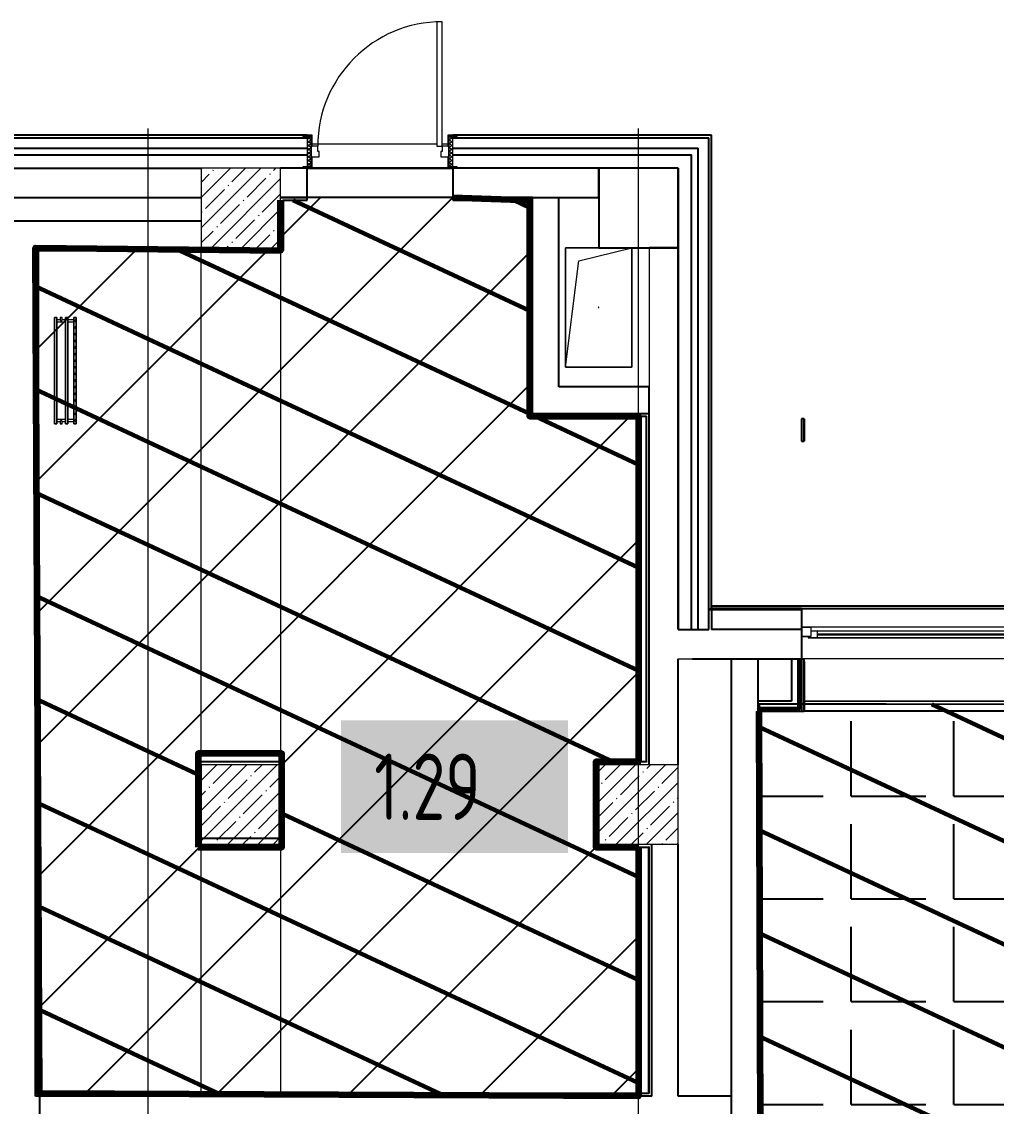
# Model space of a CAD drawing. Header units: millimetres. Extents: x -164500 to 426394, y -23753 to 102118.
# Drawn here: x 28721 to 36075, y 19887 to 28069 of the extents above; entities that cross this region are included whole.
import ezdxf

# ---------------------------------------------------------------- set-up
doc = ezdxf.new("R2010")
doc.units = ezdxf.units.MM
for name, color, linetype, lineweight in [('0) шлифовка', 5, 'Continuous', 60), ('384 ПК-3', 30, 'Continuous', 120), ('394 ПК-5 плинтус H100', 2, 'Continuous', 120), ('A-DOOR-2', 7, 'Continuous', 5), ('A-DOOR-FRAM-2', 7, 'Continuous', 5), ('A-FLOR', 7, 'Continuous', 9), ('A-GENM', 7, 'Continuous', 9), ('A-GLAZ', 7, 'Continuous', 9), ('A-GLAZ-1', 7, 'Continuous', 5), ('A-WALL', 7, 'Continuous', 5), ('S-COLS-1', 7, 'Continuous', 5), ('Оси', 7, 'Continuous', 9)]:
    doc.layers.add(name, color=color, linetype=linetype, lineweight=lineweight)
for name, color, linetype in [('1.1.1) Плитка КР1 Остаток', 52, 'Continuous'), ('2) защита вин плитк', 6, 'Continuous'), ('3.2.2) Нал-ой пол 4 вып', 3, 'Continuous')]:
    doc.layers.add(name, color=color, linetype=linetype)
for name, color, linetype, lineweight, true_color in [('A-DOOR-1', 7, 'Continuous', 5, 0xc0c0c0), ('A-DOOR-FRAM-1', 7, 'Continuous', 5, 0xc0c0c0), ('M-EQPM-1', 7, 'Continuous', 9, 0xb2b2b2)]:
    doc.layers.add(name, color=color, linetype=linetype, lineweight=lineweight, true_color=true_color)
doc.styles.add('СПДС', font='ГОСТ тип А.ttf', dxfattribs={"width": 0.9})
pattern_1 = [(155, (205553.1, 26879), (-297.8825, -638.811), [])]
pattern_2 = [(45, (205553.1, 26879), (-498.4042, 498.4042), [])]

# ---------------------------------------------------------------- blocks, each defined once
blk = doc.blocks.new('BSC_Колонна _Прямоугольная - 600х600-V54-Объем проектирования 1 этажа')
at = {"layer": 'S-COLS-1'}
h = blk.add_hatch(dxfattribs=at)
h.set_pattern_fill('FP_80', color=256, style=0, pattern_type=2)
h.set_pattern_definition([(45, (-30310, -26800), (-114.04925, 114.04925), []), (45, (-30195.95, -26800), (-114.04925, 114.04925), [201.613, -40.323, 6.706, -33.617])])
h.paths.add_polyline_path([(-300, -300), (300, -300), (300, 300), (-300, 300), (-300, -100)])
for p, q in [((300, 300), (-300, 300)), ((-300, 300), (-300, -300)), ((300, -300), (300, 300)), ((-300, -300), (300, -300))]:
    blk.add_line(p, q, dxfattribs=at)
blk = doc.blocks.new('120_Окно_СКБ_2Ст - 120_Окно_СКБ_2Ст 3100х2500 _мал_створка слева_-V95-Объем проектирования 1 этажа')
at = {"layer": 'A-GLAZ'}
for p, q in [((-1550, -127), (-1550, -57)), ((-1550, -57), (-1480, -57)), ((-1480, -57), (-1480, -127)), ((650, -127), (650, -57)), ((650, -57), (720, -57)), ((720, -57), (720, -127)), ((1480, -127), (1480, -57)), ((1480, -57), (1550, -57)), ((1550, -57), (1550, -127)), ((-1480, -127), (-1550, -127)), ((-1480, -127), (-1500, -127)), ((-1500, -127), (-1500, -137)), ((-1500, -137), (670, -137)), ((670, -137), (-1500, -137)), ((650, -87), (-1480, -87)), ((-1480, -87), (-1480, -127)), ((-1430, -137), (-1430, -87)), ((600, -137), (600, -87)), ((650, -127), (650, -87)), ((720, -127), (650, -127)), ((670, -127), (650, -127)), ((670, -137), (670, -127)), ((720, -127), (700, -127)), ((700, -127), (700, -137)), ((700, -137), (1500, -137)), ((1500, -137), (700, -137)), ((1480, -87), (720, -87)), ((720, -87), (720, -127)), ((770, -137), (770, -87)), ((1430, -137), (1430, -87)), ((1480, -127), (1480, -87)), ((1550, -127), (1480, -127)), ((1500, -127), (1480, -127)), ((1500, -137), (1500, -127))]:
    blk.add_line(p, q, dxfattribs=at)
at = {"layer": 'A-GLAZ-1'}
for p, q in [((1550, -57), (-1550, -57)), ((-1550, -127), (-1500, -127)), ((-1430, -107), (600, -107)), ((600, -117), (-1430, -117)), ((670, -127), (700, -127)), ((770, -107), (1430, -107)), ((1430, -117), (770, -117)), ((1500, -127), (1550, -127))]:
    blk.add_line(p, q, dxfattribs=at)
blk = doc.blocks.new('110_Дверь_СКБ_1Ст_Наружная - ДН-2д_л__ Дверь из подвала ЛК _900 мм в свету_ 3300 фрамуга метал-22954314-Объем проектирования 1 этажа')
at = {"layer": 'A-DOOR-2'}
h = blk.add_hatch(dxfattribs=at)
h.set_pattern_fill('FP_123', color=256, style=0, pattern_type=2)
h.set_pattern_definition([(135, (1756.41, 179.685), (-14.14214, -14.14214), []), (225, (1756.41, 179.685), (14.14214, -14.14214), [])])
h.paths.add_polyline_path([(569.5, -125), (569.5, 105), (539.5, 105), (539.5, -125), (542.3, -125)])
at = {"layer": 'A-DOOR-FRAM-2'}
h = blk.add_hatch(dxfattribs=at)
h.set_pattern_fill('FP_124', color=256, style=0, pattern_type=2)
h.set_pattern_definition([(45, (-366.384, 179.685), (-14.1421, 14.1421), []), (135, (-366.384, 179.685), (-14.1421, -14.1421), [])])
h.paths.add_polyline_path([(-500.5, -125), (-500.5, 105), (-530.5, 105), (-530.5, -125)])
at = {"layer": 'A-DOOR-1'}
for p, q in [((489.5, 970), (449.5, 970)), ((449.5, 970), (449.5, 30)), ((489.5, 30), (489.5, 970)), ((-492.5, 113), (-562.5, 113)), ((-562.5, 113), (-562.5, 105)), ((-562.5, 105), (-500.5, 105)), ((-500.5, 105), (-500.5, 30)), ((-492.5, 30), (-492.5, 113)), ((601.5, 113), (531.5, 113)), ((531.5, 113), (531.5, 30)), ((539.5, 30), (539.5, 105)), ((539.5, 105), (601.5, 105)), ((601.5, 105), (601.5, 113)), ((-500.5, 30), (-492.5, 30)), ((449.5, 30), (489.5, 30)), ((531.5, 30), (539.5, 30)), ((-492.5, -50), (-500.5, -50)), ((-500.5, -50), (-500.5, -125)), ((-492.5, -133), (-492.5, -50)), ((539.5, -50), (531.5, -50)), ((531.5, -50), (531.5, -133)), ((539.5, -125), (539.5, -50)), ((-562.5, -125), (-562.5, -133)), ((-500.5, -125), (-562.5, -125)), ((-562.5, -133), (-492.5, -133)), ((531.5, -133), (601.5, -133)), ((601.5, -125), (539.5, -125)), ((601.5, -133), (601.5, -125))]:
    blk.add_line(p, q, dxfattribs=at)
blk.add_arc((489.5, 30), 940, 90, 180, dxfattribs=at)
at = {"layer": 'A-DOOR-FRAM-1'}
for p, q in [((-500.5, 105), (-530.5, 105)), ((-530.5, 105), (-530.5, -125)), ((-500.5, -125), (-500.5, 105)), ((569.5, 105), (539.5, 105)), ((539.5, 105), (539.5, -125)), ((569.5, -125), (569.5, 105)), ((-450.5, 30), (-500.5, 30)), ((-500.5, 30), (-500.5, -50)), ((-450.5, -10), (-450.5, 30)), ((489.5, 30), (489.5, -10)), ((539.5, 30), (489.5, 30)), ((539.5, -50), (539.5, 30)), ((-500.5, -50), (-440.5, -50)), ((-440.5, -10), (-450.5, -10)), ((-440.5, -50), (-440.5, -10)), ((489.5, -10), (479.5, -10)), ((479.5, -10), (479.5, -50)), ((479.5, -50), (539.5, -50)), ((-530.5, -125), (-500.5, -125)), ((539.5, -125), (569.5, -125))]:
    blk.add_line(p, q, dxfattribs=at)
blk = doc.blocks.new('BSC_Колонна _Прямоугольная - 600х600-V105-Объем проектирования 1 этажа')
at = {"layer": 'S-COLS-1'}
h = blk.add_hatch(dxfattribs=at)
h.set_pattern_fill('FP_125', color=256, style=0, pattern_type=2)
h.set_pattern_definition([(45, (-33310, -22300), (-114.04925, 114.04925), []), (45, (-33195.95, -22300), (-114.04925, 114.04925), [201.613, -40.323, 6.706, -33.617])])
h.paths.add_polyline_path([(300, -300), (300, 300), (-300, 300), (-300, -300), (100, -300)])
for p, q in [((300, 300), (-300, 300)), ((-300, 300), (-300, -300)), ((300, -300), (300, 300)), ((-300, -300), (300, -300))]:
    blk.add_line(p, q, dxfattribs=at)
blk = doc.blocks.new('GM_Отверстие прямоугольное _в плите_ - Отверстие-21772498-Объем проектирования 1 этажа')
at = {"layer": 'A-GENM'}
for p, q in [((-250, -450), (-250, 450)), ((-250, 450), (0.5, 450)), ((0.5, 450), (-250, 450)), ((-250, 450), (-250, -450)), ((-150, 350), (250, 450)), ((250, 450), (250, -450)), ((250, -450), (250, 450)), ((-250, -450), (-150, 350)), ((250, -450), (-250, -450)), ((-250, -450), (250, -450))]:
    blk.add_line(p, q, dxfattribs=at)
for start, end in [(360, 180), (180, 360)]:
    blk.add_arc((0, 0), 2.5, start, end, dxfattribs=at)
blk = doc.blocks.new('BSC_Колонна _Прямоугольная - 600х600-V188-Объем проектирования 1 этажа')
at = {"layer": 'S-COLS-1'}
h = blk.add_hatch(dxfattribs=at)
h.set_pattern_fill('FP_179', color=256, style=0, pattern_type=2)
h.set_pattern_definition([(45, (-30310, -22300), (-114.04925, 114.04925), []), (45, (-30195.95, -22300), (-114.04925, 114.04925), [201.613, -40.323, 6.706, -33.617])])
h.paths.add_polyline_path([(-300, -300), (300, -300), (300, 300), (-300, 300), (-300, -289.3)])
for p, q in [((300, 300), (-300, 300)), ((-300, 300), (-300, -300)), ((300, -300), (300, 300)), ((-300, -300), (300, -300))]:
    blk.add_line(p, q, dxfattribs=at)
blk = doc.blocks.new('radiator_prado_classic_z_tip_30_po exemplyaru - Classic Z Тип 30-500-30677908-Объем проектирования 1 этажа')
at = {"layer": 'M-EQPM-1'}
for p, q in [((0, 228), (0, 210)), ((800, 228), (0, 228)), ((0, 210), (0, 228)), ((0, 228), (10.5, 228)), ((0, 210), (800, 210)), ((17.8, 210), (0, 210)), ((800, 164), (0, 164)), ((0, 164), (0, 146)), ((0, 146), (0, 164)), ((0, 164), (17.8, 164)), ((12.5, 228), (37.5, 228)), ((37.5, 228), (12.5, 228)), ((12.5, 228), (37.5, 228)), ((12.5, 228), (17.5, 223)), ((12.5, 228), (17.5, 223)), ((32.5, 223), (17.5, 223)), ((17.5, 223), (32.5, 223)), ((17.5, 210), (17.5, 164)), ((17.5, 210), (17.5, 164)), ((17.8, 210), (17.5, 210)), ((17.5, 210), (17.8, 210)), ((17.8, 210), (17.5, 210)), ((17.5, 210), (32.5, 210)), ((17.8, 164), (17.5, 164)), ((17.5, 164), (17.8, 164)), ((17.8, 164), (17.5, 164)), ((17.5, 164), (32.5, 164)), ((32.2, 210), (17.8, 210)), ((17.8, 210), (32.2, 210)), ((32.2, 210), (17.8, 210)), ((32.2, 164), (17.8, 164)), ((17.8, 164), (32.2, 164)), ((32.2, 164), (17.8, 164)), ((32.5, 210), (32.2, 210)), ((32.2, 210), (32.5, 210)), ((32.5, 210), (32.2, 210)), ((767.8, 210), (32.2, 210)), ((32.5, 164), (32.2, 164)), ((32.2, 164), (32.5, 164)), ((32.5, 164), (32.2, 164)), ((32.2, 164), (767.8, 164)), ((32.5, 223), (37.5, 228)), ((37.5, 228), (32.5, 223)), ((32.5, 164), (32.5, 210)), ((32.5, 164), (32.5, 210)), ((37.5, 228), (62.5, 228)), ((62.5, 228), (87.5, 228)), ((87.5, 228), (62.5, 228)), ((62.5, 228), (87.5, 228)), ((62.5, 228), (67.5, 223)), ((62.5, 228), (67.5, 223)), ((82.5, 223), (67.5, 223)), ((67.5, 223), (82.5, 223)), ((82.5, 223), (87.5, 228)), ((87.5, 228), (82.5, 223)), ((87.5, 228), (112.5, 228)), ((112.5, 228), (137.5, 228)), ((137.5, 228), (112.5, 228)), ((112.5, 228), (137.5, 228)), ((112.5, 228), (117.5, 223)), ((112.5, 228), (117.5, 223)), ((132.5, 223), (117.5, 223)), ((117.5, 223), (132.5, 223)), ((132.5, 223), (137.5, 228)), ((137.5, 228), (132.5, 223)), ((137.5, 228), (162.5, 228)), ((162.5, 228), (187.5, 228)), ((187.5, 228), (162.5, 228)), ((162.5, 228), (187.5, 228)), ((162.5, 228), (167.5, 223)), ((162.5, 228), (167.5, 223)), ((182.5, 223), (167.5, 223)), ((167.5, 223), (182.5, 223)), ((182.5, 223), (187.5, 228)), ((187.5, 228), (182.5, 223)), ((187.5, 228), (212.5, 228)), ((212.5, 228), (237.5, 228)), ((237.5, 228), (212.5, 228)), ((212.5, 228), (237.5, 228)), ((212.5, 228), (217.5, 223)), ((212.5, 228), (217.5, 223)), ((232.5, 223), (217.5, 223)), ((217.5, 223), (232.5, 223)), ((232.5, 223), (237.5, 228)), ((237.5, 228), (232.5, 223)), ((237.5, 228), (262.5, 228)), ((262.5, 228), (287.5, 228)), ((287.5, 228), (262.5, 228)), ((262.5, 228), (287.5, 228)), ((262.5, 228), (267.5, 223)), ((262.5, 228), (267.5, 223)), ((282.5, 223), (267.5, 223)), ((267.5, 223), (282.5, 223)), ((282.5, 223), (287.5, 228)), ((287.5, 228), (282.5, 223)), ((287.5, 228), (312.5, 228)), ((312.5, 228), (337.5, 228)), ((337.5, 228), (312.5, 228)), ((312.5, 228), (337.5, 228)), ((312.5, 228), (317.5, 223)), ((312.5, 228), (317.5, 223)), ((332.5, 223), (317.5, 223)), ((317.5, 223), (332.5, 223)), ((332.5, 223), (337.5, 228)), ((337.5, 228), (332.5, 223)), ((337.5, 228), (362.5, 228)), ((362.5, 228), (387.5, 228)), ((387.5, 228), (362.5, 228)), ((362.5, 228), (387.5, 228)), ((362.5, 228), (367.5, 223)), ((362.5, 228), (367.5, 223)), ((382.5, 223), (367.5, 223)), ((367.5, 223), (382.5, 223)), ((382.5, 223), (387.5, 228)), ((387.5, 228), (382.5, 223)), ((387.5, 228), (412.5, 228)), ((412.5, 228), (437.5, 228)), ((437.5, 228), (412.5, 228)), ((412.5, 228), (437.5, 228)), ((412.5, 228), (417.5, 223)), ((412.5, 228), (417.5, 223)), ((432.5, 223), (417.5, 223)), ((417.5, 223), (432.5, 223)), ((432.5, 223), (437.5, 228)), ((437.5, 228), (432.5, 223)), ((437.5, 228), (462.5, 228)), ((462.5, 228), (487.5, 228)), ((487.5, 228), (462.5, 228)), ((462.5, 228), (487.5, 228)), ((462.5, 228), (467.5, 223)), ((462.5, 228), (467.5, 223)), ((482.5, 223), (467.5, 223)), ((467.5, 223), (482.5, 223)), ((482.5, 223), (487.5, 228)), ((487.5, 228), (482.5, 223)), ((487.5, 228), (512.5, 228)), ((512.5, 228), (537.5, 228)), ((537.5, 228), (512.5, 228)), ((512.5, 228), (537.5, 228)), ((512.5, 228), (517.5, 223)), ((512.5, 228), (517.5, 223)), ((532.5, 223), (517.5, 223)), ((517.5, 223), (532.5, 223)), ((532.5, 223), (537.5, 228)), ((537.5, 228), (532.5, 223)), ((537.5, 228), (562.5, 228)), ((562.5, 228), (587.5, 228)), ((587.5, 228), (562.5, 228)), ((562.5, 228), (587.5, 228)), ((562.5, 228), (567.5, 223)), ((562.5, 228), (567.5, 223)), ((582.5, 223), (567.5, 223)), ((567.5, 223), (582.5, 223)), ((582.5, 223), (587.5, 228)), ((587.5, 228), (582.5, 223)), ((587.5, 228), (612.5, 228)), ((612.5, 228), (637.5, 228)), ((637.5, 228), (612.5, 228)), ((612.5, 228), (637.5, 228)), ((612.5, 228), (617.5, 223)), ((612.5, 228), (617.5, 223)), ((632.5, 223), (617.5, 223)), ((617.5, 223), (632.5, 223)), ((632.5, 223), (637.5, 228)), ((637.5, 228), (632.5, 223)), ((637.5, 228), (662.5, 228)), ((662.5, 228), (687.5, 228)), ((687.5, 228), (662.5, 228)), ((662.5, 228), (687.5, 228)), ((662.5, 228), (667.5, 223)), ((662.5, 228), (667.5, 223)), ((682.5, 223), (667.5, 223)), ((667.5, 223), (682.5, 223)), ((682.5, 223), (687.5, 228)), ((687.5, 228), (682.5, 223)), ((687.5, 228), (712.5, 228)), ((712.5, 228), (737.5, 228)), ((737.5, 228), (712.5, 228)), ((712.5, 228), (737.5, 228)), ((712.5, 228), (717.5, 223)), ((712.5, 228), (717.5, 223)), ((732.5, 223), (717.5, 223)), ((717.5, 223), (732.5, 223)), ((732.5, 223), (737.5, 228)), ((737.5, 228), (732.5, 223)), ((737.5, 228), (762.5, 228)), ((762.5, 228), (787.5, 228)), ((787.5, 228), (762.5, 228)), ((762.5, 228), (787.5, 228)), ((762.5, 228), (767.5, 223)), ((762.5, 228), (767.5, 223)), ((782.5, 223), (767.5, 223)), ((767.5, 223), (782.5, 223)), ((767.5, 210), (767.5, 164)), ((767.5, 210), (767.5, 164)), ((767.8, 210), (767.5, 210)), ((767.5, 210), (782.5, 210)), ((767.8, 210), (767.5, 210)), ((767.5, 210), (767.8, 210)), ((767.8, 164), (767.5, 164)), ((767.5, 164), (782.5, 164)), ((767.8, 164), (767.5, 164)), ((767.5, 164), (767.8, 164)), ((782.2, 210), (767.8, 210)), ((773.1, 210), (767.8, 210)), ((767.8, 210), (782.2, 210)), ((782.2, 164), (767.8, 164)), ((782.2, 164), (767.8, 164)), ((767.8, 164), (782.2, 164)), ((776.9, 210), (773.1, 210)), ((782.2, 210), (776.9, 210)), ((782.5, 210), (782.2, 210)), ((782.5, 210), (782.2, 210)), ((782.2, 210), (782.5, 210)), ((800, 210), (782.2, 210)), ((782.5, 164), (782.2, 164)), ((782.5, 164), (782.2, 164)), ((782.2, 164), (782.5, 164)), ((782.2, 164), (800, 164)), ((782.5, 223), (787.5, 228)), ((787.5, 228), (782.5, 223)), ((782.5, 164), (782.5, 210)), ((782.5, 164), (782.5, 210)), ((787.5, 228), (800, 228)), ((800, 210), (800, 228)), ((800, 228), (800, 210)), ((800, 146), (800, 164)), ((800, 164), (800, 146)), ((0, 146), (800, 146)), ((18.5, 146), (0, 146)), ((17.5, 121.5), (0, 121.5)), ((17.5, 121.5), (0, 121.5)), ((0, 121.5), (0, 120.5)), ((0, 106.5), (0, 121.5)), ((0, 120.5), (0, 107.5)), ((0, 120.5), (0, 119.3)), ((0, 114), (0, 120.5)), ((0, 120.5), (0, 120.5)), ((0, 119.3), (0, 117.8)), ((0, 117.8), (0, 114)), ((0, 114), (0, 110.3)), ((0, 107.5), (0, 114)), ((0, 110.3), (0, 108.7)), ((0, 108.7), (0, 107.5)), ((0, 107.5), (0, 106.5)), ((0, 107.5), (0, 107.5)), ((0, 106.5), (17.5, 106.5)), ((0, 106.5), (17.5, 106.5)), ((800, 82), (0, 82)), ((0, 82), (0, 64)), ((0, 64), (0, 82)), ((0, 82), (18.5, 82)), ((17.5, 146), (17.5, 121.5)), ((17.5, 146), (17.5, 121.5)), ((17.5, 146), (18.5, 146)), ((18.5, 146), (17.5, 146)), ((17.5, 146), (18.5, 146)), ((32.5, 146), (17.5, 146)), ((17.5, 106.5), (17.5, 82)), ((17.5, 106.5), (17.5, 82)), ((18.5, 82), (17.5, 82)), ((17.5, 82), (18.5, 82)), ((18.5, 82), (17.5, 82)), ((17.5, 82), (32.5, 82)), ((18.5, 146), (32.2, 146)), ((32.2, 146), (18.5, 146)), ((18.5, 146), (32.2, 146)), ((23.1, 82), (18.5, 82)), ((18.5, 82), (32.2, 82)), ((32.2, 82), (18.5, 82)), ((26.9, 82), (23.1, 82)), ((32.2, 82), (26.9, 82)), ((32.2, 146), (32.5, 146)), ((32.5, 146), (32.2, 146)), ((32.2, 146), (32.5, 146)), ((767.8, 146), (32.2, 146)), ((32.5, 82), (32.2, 82)), ((32.2, 82), (32.5, 82)), ((32.5, 82), (32.2, 82)), ((32.2, 82), (767.8, 82)), ((32.5, 82), (32.5, 146)), ((32.5, 82), (32.5, 146)), ((767.5, 146), (767.5, 82)), ((767.5, 146), (767.5, 82)), ((767.5, 146), (767.8, 146)), ((782.5, 146), (767.5, 146)), ((767.5, 146), (767.8, 146)), ((767.8, 146), (767.5, 146)), ((767.8, 82), (767.5, 82)), ((767.5, 82), (782.5, 82)), ((767.8, 82), (767.5, 82)), ((767.5, 82), (767.8, 82)), ((767.8, 146), (781.5, 146)), ((767.8, 146), (781.5, 146)), ((781.5, 146), (767.8, 146)), ((781.5, 82), (767.8, 82)), ((781.5, 82), (767.8, 82)), ((767.8, 82), (781.5, 82)), ((781.5, 146), (782.5, 146)), ((781.5, 146), (782.5, 146)), ((782.5, 146), (781.5, 146)), ((800, 146), (781.5, 146)), ((782.5, 82), (781.5, 82)), ((782.5, 82), (781.5, 82)), ((781.5, 82), (782.5, 82)), ((781.5, 82), (800, 82)), ((782.5, 121.5), (782.5, 146)), ((782.5, 121.5), (782.5, 146)), ((800, 121.5), (782.5, 121.5)), ((800, 121.5), (782.5, 121.5)), ((782.5, 82), (782.5, 106.5)), ((782.5, 106.5), (800, 106.5)), ((782.5, 82), (782.5, 106.5)), ((782.5, 106.5), (800, 106.5)), ((800, 121.5), (800, 106.5)), ((800, 120.5), (800, 121.5)), ((800, 121.5), (800, 120.5)), ((800, 120.5), (800, 121.5)), ((800, 107.5), (800, 120.5)), ((800, 120.5), (800, 107.5)), ((800, 107.5), (800, 120.5)), ((800, 106.5), (800, 107.5)), ((800, 107.5), (800, 106.5)), ((800, 106.5), (800, 107.5)), ((800, 64), (800, 82)), ((800, 82), (800, 64)), ((800, 64), (0, 64)), ((0, 64), (800, 64))]:
    blk.add_line(p, q, dxfattribs=at)
for points, knots in [([(18.5, 120.5), (18.4, 120.6), (18.3, 120.7), (18.1, 120.9), (17.9, 121.1), (17.8, 121.2), (17.7, 121.3), (17.5, 121.5), (17.5, 121.5), (17.5, 121.5)], [0.7142857, 0.7142857, 0.7142857, 0.7142857, 0.75, 0.7857143, 0.8214286, 0.8571429, 0.8928571, 0.9285714, 1, 1, 1, 1]), ([(17.5, 121.5), (17.5, 121.5), (17.5, 121.5), (17.7, 121.3), (17.8, 121.2), (17.9, 121.1), (18.1, 120.9), (18.3, 120.7), (18.4, 120.6), (18.5, 120.5)], [0, 0, 0, 0, 0.0714286, 0.1071429, 0.1428571, 0.1785714, 0.2142857, 0.25, 0.2857143, 0.2857143, 0.2857143, 0.2857143]), ([(17.5, 121.5), (17.5, 121.5), (17.5, 121.5), (17.7, 121.3), (17.8, 121.2), (17.9, 121.1), (18.1, 120.9), (18.3, 120.7), (18.4, 120.6), (18.5, 120.5)], [0, 0, 0, 0, 0.0714286, 0.1071429, 0.1428571, 0.1785714, 0.2142857, 0.25, 0.2857143, 0.2857143, 0.2857143, 0.2857143]), ([(25, 114), (24.5, 114.5), (23.6, 115.4), (22.4, 116.6), (21.6, 117.4), (21.1, 117.9), (20.8, 118.2), (20.5, 118.5), (20.2, 118.8), (19.8, 119.1), (19.6, 119.4), (19.3, 119.7), (19, 120), (18.7, 120.3), (18.5, 120.5), (18.3, 120.7), (18.1, 120.9), (17.9, 121.1), (17.8, 121.2), (17.7, 121.3), (17.5, 121.5), (17.5, 121.5), (17.5, 121.5)], [0, 0, 0, 0, 0.142857, 0.285714, 0.357143, 0.392857, 0.428571, 0.464286, 0.5, 0.535714, 0.571429, 0.607143, 0.642857, 0.678571, 0.714286, 0.75, 0.785714, 0.821429, 0.857143, 0.892857, 0.928571, 1, 1, 1, 1]), ([(17.5, 106.5), (17.5, 106.5), (17.5, 106.5), (17.7, 106.7), (17.8, 106.8), (17.9, 106.9), (18.1, 107.1), (18.3, 107.3), (18.5, 107.5), (18.7, 107.7), (19, 108), (19.3, 108.3), (19.6, 108.6), (19.8, 108.9), (20.3, 109.3), (20.7, 109.7), (21.1, 110.1), (21.6, 110.6), (22.4, 111.4), (23.6, 112.6), (24.5, 113.5), (25, 114)], [0, 0, 0, 0, 0.071429, 0.107143, 0.142857, 0.178571, 0.214286, 0.25, 0.285714, 0.321429, 0.357143, 0.392857, 0.428571, 0.464286, 0.5, 0.571429, 0.607143, 0.642857, 0.714286, 0.857143, 1, 1, 1, 1]), ([(17.5, 106.5), (17.5, 106.5), (17.5, 106.5), (17.7, 106.7), (17.8, 106.8), (17.9, 106.9), (18.1, 107.1), (18.3, 107.3), (18.4, 107.4), (18.5, 107.5)], [0, 0, 0, 0, 0.0714286, 0.1071429, 0.1428571, 0.1785714, 0.2142857, 0.25, 0.2857143, 0.2857143, 0.2857143, 0.2857143]), ([(18.5, 107.5), (18.4, 107.4), (18.3, 107.3), (18.1, 107.1), (17.9, 106.9), (17.8, 106.8), (17.7, 106.7), (17.5, 106.5), (17.5, 106.5), (17.5, 106.5)], [0.7142857, 0.7142857, 0.7142857, 0.7142857, 0.75, 0.7857143, 0.8214286, 0.8571429, 0.8928571, 0.9285714, 1, 1, 1, 1]), ([(18.5, 107.5), (18.4, 107.4), (18.3, 107.3), (18.1, 107.1), (17.9, 106.9), (17.8, 106.8), (17.7, 106.7), (17.5, 106.5), (17.5, 106.5), (17.5, 106.5)], [0.7142857, 0.7142857, 0.7142857, 0.7142857, 0.75, 0.7857143, 0.8214286, 0.8571429, 0.8928571, 0.9285714, 1, 1, 1, 1]), ([(22.1, 116.9), (21.9, 117.1), (21.6, 117.4), (21.1, 117.9), (20.8, 118.2), (20.5, 118.5), (20.2, 118.8), (19.9, 119.2), (19.7, 119.3), (19.6, 119.4)], [0.2857143, 0.2857143, 0.2857143, 0.2857143, 0.3571429, 0.3928571, 0.4285714, 0.4642857, 0.5, 0.5357143, 0.5714286, 0.5714286, 0.5714286, 0.5714286]), ([(19.6, 119.4), (19.7, 119.3), (19.9, 119.2), (20.3, 118.7), (20.7, 118.3), (21.1, 117.9), (21.6, 117.4), (21.9, 117.1), (22.1, 116.9)], [0.4285714, 0.4285714, 0.4285714, 0.4285714, 0.4642857, 0.5, 0.5714286, 0.6071429, 0.6428571, 0.7142857, 0.7142857, 0.7142857, 0.7142857]), ([(19.6, 119.4), (19.7, 119.3), (19.8, 119.1), (20.3, 118.7), (20.7, 118.3), (21.1, 117.9), (21.6, 117.4), (21.9, 117.1), (22.1, 116.9)], [0.4285714, 0.4285714, 0.4285714, 0.4285714, 0.4642857, 0.5, 0.5714286, 0.6071429, 0.6428571, 0.7142857, 0.7142857, 0.7142857, 0.7142857]), ([(19.6, 108.6), (19.7, 108.7), (19.9, 108.8), (20.3, 109.3), (20.7, 109.7), (21.1, 110.1), (21.6, 110.6), (21.9, 110.9), (22.1, 111.1)], [0.4285714, 0.4285714, 0.4285714, 0.4285714, 0.4642857, 0.5, 0.5714286, 0.6071429, 0.6428571, 0.7142857, 0.7142857, 0.7142857, 0.7142857]), ([(22.1, 111.1), (21.9, 110.9), (21.6, 110.6), (21.1, 110.1), (20.8, 109.8), (20.5, 109.5), (20.2, 109.2), (19.9, 108.8), (19.7, 108.7), (19.6, 108.6)], [0.2857143, 0.2857143, 0.2857143, 0.2857143, 0.3571429, 0.3928571, 0.4285714, 0.4642857, 0.5, 0.5357143, 0.5714286, 0.5714286, 0.5714286, 0.5714286]), ([(22.1, 111.1), (21.9, 110.9), (21.6, 110.6), (21.1, 110.1), (20.8, 109.8), (20.5, 109.5), (20.2, 109.2), (19.8, 108.9), (19.7, 108.7), (19.6, 108.6)], [0.2857143, 0.2857143, 0.2857143, 0.2857143, 0.3571429, 0.3928571, 0.4285714, 0.4642857, 0.5, 0.5357143, 0.5714286, 0.5714286, 0.5714286, 0.5714286]), ([(775, 114), (775.5, 114.5), (776.4, 115.4), (777.6, 116.6), (778.4, 117.4), (778.9, 117.9), (779.2, 118.2), (779.5, 118.5), (779.8, 118.8), (780.1, 119.2), (780.4, 119.4), (780.7, 119.7), (781, 120), (781.3, 120.3), (781.5, 120.5), (781.7, 120.7), (781.9, 120.9), (782.1, 121.1), (782.2, 121.2), (782.3, 121.3), (782.5, 121.5), (782.5, 121.5), (782.5, 121.5)], [0, 0, 0, 0, 0.142857, 0.285714, 0.357143, 0.392857, 0.428571, 0.464286, 0.5, 0.535714, 0.571429, 0.607143, 0.642857, 0.678571, 0.714286, 0.75, 0.785714, 0.821429, 0.857143, 0.892857, 0.928571, 1, 1, 1, 1]), ([(782.5, 106.5), (782.5, 106.5), (782.5, 106.5), (782.3, 106.7), (782.2, 106.8), (782.1, 106.9), (781.9, 107.1), (781.7, 107.3), (781.5, 107.5), (781.3, 107.7), (781, 108), (780.7, 108.3), (780.4, 108.6), (780.1, 108.8), (779.7, 109.3), (779.3, 109.7), (778.9, 110.1), (778.4, 110.6), (777.6, 111.4), (776.4, 112.6), (775.5, 113.5), (775, 114)], [0, 0, 0, 0, 0.071429, 0.107143, 0.142857, 0.178571, 0.214286, 0.25, 0.285714, 0.321429, 0.357143, 0.392857, 0.428571, 0.464286, 0.5, 0.571429, 0.607143, 0.642857, 0.714286, 0.857143, 1, 1, 1, 1]), ([(780.4, 119.4), (780.3, 119.3), (780.1, 119.2), (779.7, 118.7), (779.3, 118.3), (778.9, 117.9), (778.4, 117.4), (778.1, 117.1), (777.9, 116.9)], [0.4285714, 0.4285714, 0.4285714, 0.4285714, 0.4642857, 0.5, 0.5714286, 0.6071429, 0.6428571, 0.7142857, 0.7142857, 0.7142857, 0.7142857]), ([(777.9, 116.9), (778.1, 117.1), (778.4, 117.4), (778.9, 117.9), (779.2, 118.2), (779.5, 118.5), (779.8, 118.8), (780.1, 119.2), (780.3, 119.3), (780.4, 119.4)], [0.2857143, 0.2857143, 0.2857143, 0.2857143, 0.3571429, 0.3928571, 0.4285714, 0.4642857, 0.5, 0.5357143, 0.5714286, 0.5714286, 0.5714286, 0.5714286]), ([(779.2, 118.2), (779.1, 118.1), (778.9, 117.9), (778.4, 117.4), (778.1, 117.1), (777.9, 116.9)], [0.5714286, 0.5714286, 0.5714286, 0.5714286, 0.6071429, 0.6428571, 0.7142857, 0.7142857, 0.7142857, 0.7142857]), ([(777.9, 111.1), (778.1, 110.9), (778.4, 110.6), (778.9, 110.1), (779.2, 109.8), (779.5, 109.5), (779.8, 109.2), (780.1, 108.8), (780.3, 108.7), (780.4, 108.6)], [0.2857143, 0.2857143, 0.2857143, 0.2857143, 0.3571429, 0.3928571, 0.4285714, 0.4642857, 0.5, 0.5357143, 0.5714286, 0.5714286, 0.5714286, 0.5714286]), ([(777.9, 111.1), (778.1, 110.9), (778.4, 110.6), (778.9, 110.1), (779.1, 109.9), (779.2, 109.8)], [0.2857143, 0.2857143, 0.2857143, 0.2857143, 0.3571429, 0.3928571, 0.4285714, 0.4285714, 0.4285714, 0.4285714]), ([(780.4, 108.6), (780.3, 108.7), (780.1, 108.8), (779.7, 109.3), (779.3, 109.7), (778.9, 110.1), (778.4, 110.6), (778.1, 110.9), (777.9, 111.1)], [0.4285714, 0.4285714, 0.4285714, 0.4285714, 0.4642857, 0.5, 0.5714286, 0.6071429, 0.6428571, 0.7142857, 0.7142857, 0.7142857, 0.7142857]), ([(780.4, 119.4), (780.3, 119.3), (780.1, 119.2), (779.7, 118.7), (779.4, 118.4), (779.2, 118.2)], [0.4285714, 0.4285714, 0.4285714, 0.4285714, 0.4642857, 0.5, 0.5714286, 0.5714286, 0.5714286, 0.5714286]), ([(782.5, 121.5), (782.5, 121.5), (782.5, 121.5), (782.3, 121.3), (782.2, 121.2), (782.1, 121.1), (781.9, 120.9), (781.7, 120.7), (781.6, 120.6), (781.5, 120.5)], [0, 0, 0, 0, 0.0714286, 0.1071429, 0.1428571, 0.1785714, 0.2142857, 0.25, 0.2857143, 0.2857143, 0.2857143, 0.2857143]), ([(782.5, 121.5), (782.5, 121.5), (782.5, 121.5), (782.3, 121.3), (782.2, 121.2), (782.1, 121.1), (781.9, 120.9), (781.7, 120.7), (781.6, 120.6), (781.5, 120.5)], [0, 0, 0, 0, 0.0714286, 0.1071429, 0.1428571, 0.1785714, 0.2142857, 0.25, 0.2857143, 0.2857143, 0.2857143, 0.2857143]), ([(781.5, 120.5), (781.6, 120.6), (781.7, 120.7), (781.9, 120.9), (782.1, 121.1), (782.2, 121.2), (782.3, 121.3), (782.5, 121.5), (782.5, 121.5), (782.5, 121.5)], [0.7142857, 0.7142857, 0.7142857, 0.7142857, 0.75, 0.7857143, 0.8214286, 0.8571429, 0.8928571, 0.9285714, 1, 1, 1, 1]), ([(781.5, 107.5), (781.6, 107.4), (781.7, 107.3), (781.9, 107.1), (782.1, 106.9), (782.2, 106.8), (782.3, 106.7), (782.5, 106.5), (782.5, 106.5), (782.5, 106.5)], [0.7142857, 0.7142857, 0.7142857, 0.7142857, 0.75, 0.7857143, 0.8214286, 0.8571429, 0.8928571, 0.9285714, 1, 1, 1, 1]), ([(781.5, 107.5), (781.6, 107.4), (781.7, 107.3), (781.9, 107.1), (782.1, 106.9), (782.2, 106.8), (782.3, 106.7), (782.5, 106.5), (782.5, 106.5), (782.5, 106.5)], [0.7142857, 0.7142857, 0.7142857, 0.7142857, 0.75, 0.7857143, 0.8214286, 0.8571429, 0.8928571, 0.9285714, 1, 1, 1, 1]), ([(782.5, 106.5), (782.5, 106.5), (782.5, 106.5), (782.3, 106.7), (782.2, 106.8), (782.1, 106.9), (781.9, 107.1), (781.7, 107.3), (781.6, 107.4), (781.5, 107.5)], [0, 0, 0, 0, 0.0714286, 0.1071429, 0.1428571, 0.1785714, 0.2142857, 0.25, 0.2857143, 0.2857143, 0.2857143, 0.2857143])]:
    blk.add_open_spline(points, degree=3, knots=knots, dxfattribs=at)
for points in [[(19.6, 119.4), (19.5, 119.5), (19.3, 119.7), (19, 120), (18.7, 120.3), (18.6, 120.4), (18.5, 120.5)], [(18.5, 120.5), (18.6, 120.4), (18.7, 120.3), (19, 120), (19.3, 119.7), (19.5, 119.5), (19.6, 119.4)], [(18.5, 120.5), (18.6, 120.4), (18.7, 120.3), (19, 120), (19.3, 119.7), (19.5, 119.5), (19.6, 119.4)], [(18.5, 107.5), (18.6, 107.6), (18.7, 107.7), (19, 108), (19.3, 108.3), (19.5, 108.5), (19.6, 108.6)], [(19.6, 108.6), (19.5, 108.5), (19.3, 108.3), (19, 108), (18.7, 107.7), (18.6, 107.6), (18.5, 107.5)], [(19.6, 108.6), (19.5, 108.5), (19.3, 108.3), (19, 108), (18.7, 107.7), (18.6, 107.6), (18.5, 107.5)], [(25, 114), (24.5, 114.5), (23.6, 115.4), (22.6, 116.4), (22.1, 116.9)], [(22.1, 116.9), (22.6, 116.4), (23.6, 115.4), (24.5, 114.5), (25, 114)], [(22.1, 116.9), (22.6, 116.4), (23.6, 115.4), (24.5, 114.5), (25, 114)], [(22.1, 111.1), (22.6, 111.6), (23.6, 112.6), (24.5, 113.5), (25, 114)], [(25, 114), (24.5, 113.5), (23.6, 112.6), (22.6, 111.6), (22.1, 111.1)], [(25, 114), (24.5, 113.5), (23.6, 112.6), (22.6, 111.6), (22.1, 111.1)], [(777.9, 116.9), (777.4, 116.4), (776.4, 115.4), (775.5, 114.5), (775, 114)], [(777.9, 116.9), (777.4, 116.4), (776.4, 115.4), (775.5, 114.5), (775, 114)], [(775, 114), (775.5, 114.5), (776.4, 115.4), (777.4, 116.4), (777.9, 116.9)], [(775, 114), (775.5, 113.5), (776.4, 112.6), (777.4, 111.6), (777.9, 111.1)], [(775, 114), (775.5, 113.5), (776.4, 112.6), (777.4, 111.6), (777.9, 111.1)], [(777.9, 111.1), (777.4, 111.6), (776.4, 112.6), (775.5, 113.5), (775, 114)], [(779.2, 109.8), (779.3, 109.7), (779.5, 109.5), (779.8, 109.2), (780.1, 108.8), (780.3, 108.7), (780.4, 108.6)], [(781.5, 120.5), (781.4, 120.4), (781.3, 120.3), (781, 120), (780.7, 119.7), (780.5, 119.5), (780.4, 119.4)], [(781.5, 120.5), (781.4, 120.4), (781.3, 120.3), (781, 120), (780.7, 119.7), (780.5, 119.5), (780.4, 119.4)], [(780.4, 119.4), (780.5, 119.5), (780.7, 119.7), (781, 120), (781.3, 120.3), (781.4, 120.4), (781.5, 120.5)], [(780.4, 108.6), (780.5, 108.5), (780.7, 108.3), (781, 108), (781.3, 107.7), (781.4, 107.6), (781.5, 107.5)], [(780.4, 108.6), (780.5, 108.5), (780.7, 108.3), (781, 108), (781.3, 107.7), (781.4, 107.6), (781.5, 107.5)], [(781.5, 107.5), (781.4, 107.6), (781.3, 107.7), (781, 108), (780.7, 108.3), (780.5, 108.5), (780.4, 108.6)]]:
    blk.add_open_spline(points, degree=3, dxfattribs=at)
blk = doc.blocks.new('Зашивка приборов отопления11 - Зашивка приборов отопления-33278624-Объем проектирования 1 этажа')
at = {"layer": 'A-WALL'}
for p, q in [((37620, 23400), (34560, 23400)), ((34560, 23079), (37620, 23079)), ((37620, 23079), (34560, 23079)), ((34560, 23004), (37620, 23004))]:
    blk.add_line(p, q, dxfattribs=at)
blk = doc.blocks.new('BSC_Колонна _Прямоугольная - 600х600-V278-Объем проектирования 1 этажа')
at = {"layer": 'S-COLS-1'}
for p, q in [((300, 300), (-300, 300)), ((-300, 300), (-300, -300)), ((300, -300), (300, 300)), ((-300, -300), (300, -300))]:
    blk.add_line(p, q, dxfattribs=at)

msp = doc.modelspace()

# ---------------------------------------------------------------- hatches: boundary and pattern name
at = {"layer": '0) шлифовка', "true_color": 0x2776bb}
h = msp.add_hatch(dxfattribs=at)
h.set_pattern_fill('ANSI31', color=152, scale=222, angle=110)
h.set_pattern_definition(pattern_1)
h.paths.add_polyline_path([(33374.702, 21842.938), (33053.702, 21842.938), (33053.702, 22484.938), (33374.702, 22484.938), (33374.702, 25092.938), (32553.175, 25092.938), (32553.175, 26722.938), (31974.702, 26722.938), (31974.702, 26723.938), (31974.702, 26743.938), (30874.702, 26743.938), (30874.702, 26723.938), (30874.702, 26722.938), (30695.702, 26722.938), (30695.702, 26342.938), (29674.702, 26342.938), (29674.702, 22262.009), (29674.702, 19984.938), (33374.702, 19984.938)])
h.paths.add_polyline_path([(31204.153, 22827.11, -1), (32204.153, 22827.11, -1)], flags=0)
h.paths.add_polyline_path([(30695.702, 21842.938), (30053.702, 21842.938), (30053.702, 21907.984), (30041.487, 21908.013), (30042.994, 22550.011), (30684.992, 22548.504), (30684.843, 22484.938), (30695.702, 22484.938)], flags=16)
h.paths.add_polyline_path([(30674.702, 21863.938), (30074.702, 21863.938), (30074.702, 22463.938), (30674.702, 22463.938)], flags=0)
h.paths.add_polyline_path([(31050.387, 22219.229), (32290.387, 22219.229), (32290.387, 23419.229), (31050.387, 23419.229)], flags=24)
h = msp.add_hatch(dxfattribs=at)
h.set_pattern_fill('ANSI31', color=152, scale=222, angle=110)
h.set_pattern_definition(pattern_1)
h.paths.add_polyline_path([(29674.702, 22262.009), (29674.702, 26363.938), (28824.702, 26363.938), (28824.702, 19963.938), (29674.702, 19963.938)])
h = msp.add_hatch(dxfattribs=at)
h.set_pattern_fill('ANSI31', color=152, scale=222, angle=110)
h.set_pattern_definition(pattern_1)
h.paths.add_polyline_path([(28087.437, 10813.069), (28066.437, 10813.119), (28059.493, 7854.627), (30229.487, 7849.533), (30229.397, 7811.533), (32729.391, 7805.665), (32729.48, 7843.664), (38538.464, 7830.028), (38544.938, 10588.021), (37994.939, 10589.312), (37996.212, 11131.31), (38276.211, 11130.653), (38303.868, 22912.621), (37674.37, 22914.098), (37531.861, 22914.433), (37044.872, 22915.576), (37044.874, 22916.576), (35244.879, 22920.801), (35244.876, 22919.801), (34757.887, 22920.944), (34615.378, 22921.279), (34285.879, 22922.052), (34264.18, 13678.078), (28094.197, 13692.561)])
h.paths.add_polyline_path([(38543.342, 9908.035), (38804.702, 9908.035), (38804.702, 7853.938), (38543.342, 7853.938)])
h.paths.add_polyline_path([(38824.702, 22789.216), (38314.702, 22789.216), (38314.702, 21459.216), (38824.702, 21459.216)])
at = {"layer": '1.1.1) Плитка КР1 Остаток'}
h = msp.add_hatch(dxfattribs=at)
h.set_pattern_fill('ANGLE', color=256, scale=111)
h.set_pattern_definition([(0, (205553.1, 26879), (0, 775.335), [563.88, -211.455]), (90, (205553.1, 26879), (-775.335, 5e-14), [563.88, -211.455])])
h.paths.add_polyline_path([(28087.437, 10813.069), (28066.437, 10813.119), (28059.493, 7854.627), (30229.487, 7849.533), (30229.397, 7811.533), (32729.391, 7805.665), (32729.48, 7843.664), (38538.464, 7830.028), (38544.938, 10588.021), (37994.939, 10589.312), (37996.212, 11131.31), (38276.211, 11130.653), (38303.868, 22912.621), (37674.37, 22914.098), (37531.861, 22914.433), (37044.872, 22915.576), (37044.874, 22916.576), (35244.879, 22920.801), (35244.876, 22919.801), (34757.887, 22920.944), (34615.378, 22921.279), (34285.879, 22922.052), (34264.18, 13678.078), (28094.197, 13692.561)])
h.paths.add_polyline_path([(38543.342, 9908.035), (38804.702, 9908.035), (38804.702, 7853.938), (38543.342, 7853.938)])
h.paths.add_polyline_path([(38824.702, 22789.216), (38314.702, 22789.216), (38314.702, 21459.216), (38824.702, 21459.216)])
at = {"layer": '2) защита вин плитк'}
h = msp.add_hatch(dxfattribs=at)
h.set_pattern_fill('ANSI31', color=256, scale=222)
h.set_pattern_definition(pattern_2)
h.paths.add_polyline_path([(33374.702, 21842.938), (33053.702, 21842.938), (33053.702, 22484.938), (33374.702, 22484.938), (33374.702, 25092.938), (32553.175, 25092.938), (32553.175, 26722.938), (31974.702, 26722.938), (31974.702, 26723.938), (31974.702, 26743.938), (30874.702, 26743.938), (30874.702, 26723.938), (30874.702, 26722.938), (30695.702, 26722.938), (30695.702, 26342.938), (29674.702, 26342.938), (29674.702, 22262.009), (29674.702, 19984.938), (33374.702, 19984.938)])
h.paths.add_polyline_path([(31204.153, 22827.11, -1), (32204.153, 22827.11, -1)], flags=0)
h.paths.add_polyline_path([(30695.702, 21842.938), (30053.702, 21842.938), (30053.702, 21907.984), (30041.487, 21908.013), (30042.994, 22550.011), (30684.992, 22548.504), (30684.843, 22484.938), (30695.702, 22484.938)], flags=16)
h.paths.add_polyline_path([(30674.702, 21863.938), (30074.702, 21863.938), (30074.702, 22463.938), (30674.702, 22463.938)], flags=0)
h.paths.add_polyline_path([(31050.387, 22219.229), (32290.387, 22219.229), (32290.387, 23419.229), (31050.387, 23419.229)], flags=24)
h = msp.add_hatch(dxfattribs=at)
h.set_pattern_fill('ANSI31', color=256, scale=222)
h.set_pattern_definition(pattern_2)
h.paths.add_polyline_path([(29674.702, 22262.009), (29674.702, 26363.938), (28824.702, 26363.938), (28824.702, 19963.938), (29674.702, 19963.938)])
at = {"layer": '3.2.2) Нал-ой пол 4 вып'}
h = msp.add_hatch(dxfattribs=at)
h.set_pattern_fill('ANSI31', color=256, scale=222)
h.set_pattern_definition(pattern_2)
h.paths.add_polyline_path([(33374.702, 21842.938), (33053.702, 21842.938), (33053.702, 22484.938), (33374.702, 22484.938), (33374.702, 25092.938), (32553.175, 25092.938), (32553.175, 26722.938), (31974.702, 26722.938), (31974.702, 26723.938), (31974.702, 26743.938), (30874.702, 26743.938), (30874.702, 26723.938), (30874.702, 26722.938), (30695.702, 26722.938), (30695.702, 26342.938), (29674.702, 26342.938), (29674.702, 22262.009), (29674.702, 19984.938), (33374.702, 19984.938)])
h.paths.add_polyline_path([(31204.153, 22827.11, -1), (32204.153, 22827.11, -1)], flags=0)
h.paths.add_polyline_path([(30695.702, 21842.938), (30053.702, 21842.938), (30053.702, 21907.984), (30041.487, 21908.013), (30042.994, 22550.011), (30684.992, 22548.504), (30684.843, 22484.938), (30695.702, 22484.938)], flags=16)
h.paths.add_polyline_path([(30674.702, 21863.938), (30074.702, 21863.938), (30074.702, 22463.938), (30674.702, 22463.938)], flags=0)
h.paths.add_polyline_path([(31050.387, 22219.229), (32290.387, 22219.229), (32290.387, 23419.229), (31050.387, 23419.229)], flags=24)
h = msp.add_hatch(dxfattribs=at)
h.set_pattern_fill('ANSI31', color=256, scale=222)
h.set_pattern_definition(pattern_2)
h.paths.add_polyline_path([(29674.702, 22262.009), (29674.702, 26363.938), (28824.702, 26363.938), (28824.702, 19963.938), (29674.702, 19963.938)])

# ---------------------------------------------------------------- linework, layer by layer
for p, q in [((30874.702, 27213.938), (21974.702, 27213.938)), ((21974.702, 27193.938), (30874.702, 27193.938)), ((33924.702, 27213.938), (31974.702, 27213.938)), ((31974.702, 27193.938), (33904.702, 27193.938)), ((33904.702, 23483.938), (33904.702, 27193.938)), ((33924.702, 23641.66), (33924.702, 27213.938)), ((21974.702, 27113.938), (30874.702, 27113.938)), ((31974.702, 27113.938), (33824.702, 27113.938)), ((33824.702, 23483.938), (33824.702, 27113.938)), ((21974.702, 27063.938), (30874.702, 27063.938)), ((31974.702, 27063.938), (33774.702, 27063.938)), ((33774.702, 23483.938), (33774.702, 27063.938)), ((26474.702, 26963.938), (30074.702, 26963.938)), ((33674.702, 26963.938), (30674.702, 26963.938)), ((30874.702, 26743.938), (30874.702, 26963.938)), ((30874.702, 26963.938), (31974.702, 26963.938)), ((31974.702, 26963.938), (31974.702, 26743.938)), ((33074.702, 26743.938), (33074.702, 26963.938)), ((33674.702, 26963.938), (33074.702, 26963.938)), ((33074.702, 26963.938), (33074.702, 26363.938)), ((33674.702, 26363.938), (33674.702, 26963.938)), ((33674.702, 26963.938), (33674.702, 23483.938)), ((26474.702, 26743.938), (30074.702, 26743.938)), ((30674.702, 26743.938), (30874.702, 26743.938)), ((30874.702, 26743.938), (30674.702, 26743.938)), ((30694.702, 26722.938), (30694.702, 26723.938)), ((30695.702, 26722.938), (30874.702, 26722.938)), ((30695.702, 26342.938), (30695.702, 26722.938)), ((31974.702, 26743.938), (30874.702, 26743.938)), ((30874.702, 26723.938), (30874.702, 26743.938)), ((30874.702, 26722.938), (30874.702, 26723.938)), ((31974.702, 26743.938), (33074.702, 26743.938)), ((32574.175, 26743.938), (31974.702, 26743.938)), ((31974.702, 26743.938), (31974.702, 26723.938)), ((31974.702, 26723.938), (31974.702, 26722.938)), ((31974.702, 26722.938), (32553.175, 26722.938)), ((32553.175, 26722.938), (32553.175, 25092.938)), ((32554.175, 26722.938), (32554.175, 26723.938)), ((32574.175, 25113.938), (32574.175, 26743.938)), ((32774.175, 25313.938), (32774.175, 26743.938)), ((30074.702, 26563.938), (26474.702, 26563.938)), ((28824.702, 19963.938), (28824.702, 26363.938)), ((28824.702, 26363.938), (30074.702, 26363.938)), ((33074.702, 26363.938), (33674.702, 26363.938)), ((33674.702, 26363.938), (33454.702, 26363.938)), ((33674.702, 23483.938), (33674.702, 26363.938)), ((28844.702, 26342.938), (28844.702, 26343.938)), ((28845.702, 26342.938), (30695.702, 26342.938)), ((28845.702, 26342.938), (28845.702, 19983.938)), ((33454.702, 25313.938), (32774.175, 25313.938)), ((33454.702, 22463.938), (33454.702, 25313.938)), ((32553.175, 25092.938), (33433.702, 25092.938)), ((32574.175, 25113.938), (33454.702, 25113.938)), ((33433.702, 25093.938), (33434.702, 25093.938)), ((33433.702, 25092.938), (33433.702, 22484.938)), ((34604.702, 25071.95), (34604.702, 24904.229)), ((34624.702, 25071.95), (34604.702, 25071.95)), ((34624.702, 25071.95), (34624.702, 24904.368)), ((34625.702, 25071.95), (34624.702, 25071.95)), ((34625.702, 24904.368), (34625.702, 25071.95)), ((34604.702, 24904.229), (34624.702, 24904.229)), ((34624.702, 24904.229), (34624.702, 24904.368)), ((34624.702, 24904.368), (34625.702, 24904.368)), ((33924.569, 23663.66), (40189.702, 23663.66)), ((34604.702, 23636.66), (33904.702, 23636.66)), ((34604.702, 23633.66), (33904.702, 23633.66)), ((34604.702, 23641.66), (33924.702, 23641.66)), ((33924.702, 23641.66), (33924.702, 23636.66)), ((33924.702, 23633.66), (33924.702, 23483.938)), ((34604.702, 23633.66), (34604.702, 23641.66)), ((34604.702, 23641.66), (37704.702, 23641.66)), ((34604.702, 23633.66), (34604.702, 22867.938)), ((33674.702, 23483.938), (33904.702, 23483.938)), ((34604.702, 23483.938), (33924.702, 23483.938)), ((33674.702, 22463.938), (33674.702, 23263.938)), ((33782.44, 23263.938), (34624.702, 23263.938)), ((34074.702, 23263.938), (34074.702, 19643.938)), ((34274.702, 23263.938), (34274.702, 19643.938)), ((34529.702, 23263.938), (34529.702, 22942.938)), ((34579.702, 22892.938), (34579.702, 23263.938)), ((34592.202, 22880.438), (34592.202, 23263.938)), ((34624.702, 23243.438), (34624.702, 23263.938)), ((34625.702, 23243.438), (34624.702, 23243.438)), ((34624.702, 23243.438), (34624.702, 22867.938)), ((34625.702, 22866.938), (34625.702, 23243.438)), ((34529.702, 22942.938), (34274.702, 22942.938)), ((34579.702, 22892.938), (34274.702, 22892.938)), ((34592.202, 22880.438), (34274.702, 22880.438)), ((34294.702, 22867.938), (34274.702, 22867.938)), ((34294.702, 22866.938), (34294.702, 22887.938)), ((34604.702, 22887.938), (34294.702, 22887.938)), ((34295.702, 19613.938), (34295.702, 22866.938)), ((34295.702, 22866.938), (34625.702, 22866.938)), ((37684.202, 22866.938), (34625.702, 22866.938)), ((30695.702, 22484.938), (30053.702, 22484.938)), ((30053.702, 22484.938), (30053.702, 21842.938)), ((30695.702, 21842.938), (30695.702, 22484.938)), ((33053.702, 22484.938), (33053.702, 21842.938)), ((33433.702, 22484.938), (33053.702, 22484.938)), ((33434.702, 22484.938), (33434.702, 22483.938)), ((33474.702, 19963.938), (33474.702, 21863.938)), ((33674.702, 19963.938), (33674.702, 21863.938)), ((30053.702, 21842.938), (30695.702, 21842.938)), ((33053.702, 21842.938), (33453.702, 21842.938)), ((33453.702, 21843.938), (33454.702, 21843.938)), ((33453.702, 19984.938), (33453.702, 21843.938)), ((28854.702, 20363.938), (28854.702, 19063.938)), ((28854.702, 20363.938), (28854.702, 19063.938)), ((33474.702, 19963.938), (28824.702, 19963.938)), ((28845.702, 19983.938), (28844.702, 19983.938)), ((33453.702, 19984.938), (28845.702, 19984.938)), ((33454.702, 19984.938), (33454.702, 19983.938)), ((34074.702, 19963.938), (33674.702, 19963.938))]:
    msp.add_line(p, q)
at = {"flags": 128}
for points in [[(28087.437, 10813.069), (28066.437, 10813.119), (28059.493, 7854.627), (30229.487, 7849.533), (30229.397, 7811.533), (32729.391, 7805.665), (32729.48, 7843.664), (38538.464, 7830.028), (38544.938, 10588.021), (37994.939, 10589.312), (37996.212, 11131.31), (38276.211, 11130.653), (38303.868, 22912.621), (37674.37, 22914.098), (37531.861, 22914.433), (37044.872, 22915.576), (37044.874, 22916.576), (35244.879, 22920.801), (35244.876, 22919.801), (34757.887, 22920.944), (34615.378, 22921.279), (34285.879, 22922.052), (34264.18, 13678.078), (28094.197, 13692.561)], [(30042.994, 22550.011), (30684.992, 22548.504), (30683.485, 21906.506), (30041.487, 21908.013)]]:
    msp.add_lwpolyline(points, close=True, dxfattribs=at)
at = {"layer": '384 ПК-3'}
msp.add_lwpolyline([(34295.702, 19742.938), (34285.752, 22867.938)], dxfattribs=at)
at = {"layer": '394 ПК-5 плинтус H100'}
for points in [[(33374.702, 21842.938), (33374.702, 19963.938), (28854.702, 19984.938), (28824.702, 26363.938), (30674.702, 26342.938), (30674.702, 26722.938)], [(31974.702, 26743.938), (32553.175, 26722.938), (32553.175, 25092.938), (33374.702, 25092.938), (33374.702, 22484.938), (33053.702, 22484.938), (33053.702, 21842.938), (33374.702, 21842.938)]]:
    msp.add_lwpolyline(points, dxfattribs=at)
msp.add_lwpolyline([(30053.702, 21842.938), (30684.992, 21842.938), (30684.992, 22548.504), (30053.702, 22548.504)], close=True, dxfattribs=at)
at = {"layer": 'A-FLOR'}
for p, q in [((31854.702, 27143.938), (30912.702, 27143.938)), ((31936.702, 27143.938), (31894.702, 27143.938)), ((30694.702, 26723.938), (30874.702, 26723.938)), ((30694.702, 26343.938), (30694.702, 26722.938)), ((31974.702, 26723.938), (32554.175, 26723.938)), ((32554.175, 26722.938), (32554.175, 25093.938)), ((33454.702, 26363.938), (33454.702, 25313.938)), ((28844.702, 26343.938), (30694.702, 26343.938)), ((28844.702, 19983.938), (28844.702, 26342.938)), ((30074.702, 22483.938), (30074.702, 26343.938)), ((30674.702, 26343.938), (30674.702, 22483.938)), ((32554.175, 25093.938), (33433.702, 25093.938)), ((33434.702, 25093.938), (33434.702, 22484.938)), ((33674.702, 23263.938), (33782.44, 23263.938)), ((37684.702, 23263.938), (34624.702, 23263.938)), ((34624.702, 22942.938), (37684.702, 22942.938)), ((34294.702, 22867.938), (37704.702, 22867.938)), ((34294.702, 18603.938), (34294.702, 22866.938)), ((30694.702, 22483.938), (30054.702, 22483.938)), ((30054.702, 22483.938), (30054.702, 21843.938)), ((30694.702, 21843.938), (30694.702, 22483.938)), ((33434.702, 22483.938), (33054.702, 22483.938)), ((33054.702, 22483.938), (33054.702, 21843.938)), ((30054.702, 21843.938), (30694.702, 21843.938)), ((30074.702, 19983.938), (30074.702, 21843.938)), ((30674.702, 21843.938), (30674.702, 19983.938)), ((33054.702, 21843.938), (33453.702, 21843.938)), ((33454.702, 21843.938), (33454.702, 19984.938)), ((33454.702, 19983.938), (28845.702, 19983.938))]:
    msp.add_line(p, q, dxfattribs=at)
at = {"layer": 'Оси'}
for points in [[(29674.702, -2042.321), (29674.702, 2957.679), (29674.702, 22262.009), (29674.702, 27262.009)], [(33374.702, -2042.321), (33374.702, 2957.679), (33374.702, 22262.009), (33374.702, 27262.009)]]:
    msp.add_lwpolyline(points, dxfattribs=at)

# ---------------------------------------------------------------- block references
for name, p in [('110_Дверь_СКБ_1Ст_Наружная - ДН-2д_л__ Дверь из подвала ЛК _900 мм в свету_ 3300 фрамуга метал-22954314-Объем проектирования 1 этажа', (31405.202, 27098.938)), ('BSC_Колонна _Прямоугольная - 600х600-V54-Объем проектирования 1 этажа', (30374.702, 26663.938)), ('GM_Отверстие прямоугольное _в плите_ - Отверстие-21772498-Объем проектирования 1 этажа', (33074.175, 25913.938)), ('Зашивка приборов отопления11 - Зашивка приборов отопления-33278624-Объем проектирования 1 этажа', (64.702, -136.062)), ('BSC_Колонна _Прямоугольная - 600х600-V188-Объем проектирования 1 этажа', (30374.702, 22163.938)), ('BSC_Колонна _Прямоугольная - 600х600-V278-Объем проектирования 1 этажа', (30374.702, 22163.938)), ('BSC_Колонна _Прямоугольная - 600х600-V105-Объем проектирования 1 этажа', (33374.702, 22163.938))]:
    msp.add_blockref(name, p)
at = {"color": 3}
msp.add_blockref('120_Окно_СКБ_2Ст - 120_Окно_СКБ_2Ст 3100х2500 _мал_створка слева_-V95-Объем проектирования 1 этажа', (36154.702, 23558.66), dxfattribs=at)
at = {"layer": 'M-EQPM-1', "rotation": 269.9999999999996}
msp.add_blockref('radiator_prado_classic_z_tip_30_po exemplyaru - Classic Z Тип 30-500-30677908-Объем проектирования 1 этажа', (28904.669, 25836.73), dxfattribs=at)

# ---------------------------------------------------------------- texts
at = {"insert": (31381.379, 22547.94), "char_height": 500, "width": 1212.1515, "attachment_point": 1, "style": 'СПДС', "bg_fill": 1, "box_fill_scale": 1.5, "bg_fill_color": 7, "bg_fill_true_color": 16777215, "bg_fill_transparency": 0}
msp.add_mtext('1.29', dxfattribs=at)

doc.saveas('drawing.dxf')
